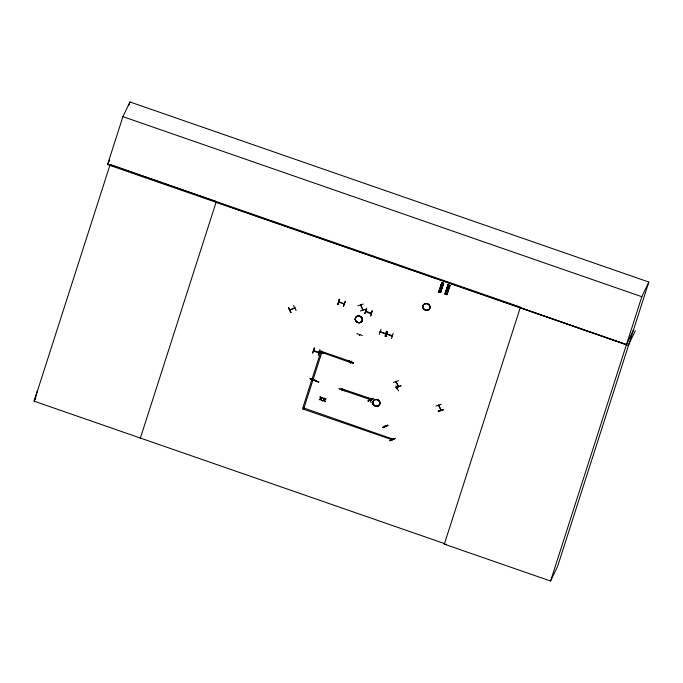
<?xml version="1.0" encoding="UTF-8"?>
<svg xmlns="http://www.w3.org/2000/svg" width="683" height="683" viewBox="0 0 683 683"><rect width="100%" height="100%" fill="white"/><g stroke="black" fill="none" stroke-linecap="round" stroke-linejoin="round"><path stroke-width="1.02" d="M370.587 400.238L370.152 400.486M397.139 388.507L396.575 388.755L396.661 388.268M395.841 387.56L401.083 385.647L395.909 387.91M438.29 411.132L443.591 409.356L438.307 411.157M396.149 382.156C395.542 379.868 399.29 388.055 398.223 386.108M360.522 305.019L362.818 310.073M438.768 405.83L438.512 405.258M440.791 409.612L440.757 410.389L441.081 409.996M313.582 379.031L313.437 379.483M322.256 352.872L321.847 353.077L322.154 352.326M342.311 389.054L341.79 389.617L342.106 388.678M342.183 389.225L342.004 389.711L341.978 389.131M350.652 362.212L350.644 362.972M351.139 361.341L350.763 361.759L351.241 361.128M359.574 335.08L359.599 334.337M313.292 379.628L313.719 379.381M321.838 353.034L322.052 352.539M370.101 400.469L370.724 399.7M289.712 309.903L294.783 307.939L294.262 308.11M294.356 308.076L294.817 307.717M319.413 351.532L324.971 353.427L319.456 351.455M353.461 363.313L347.98 361.205M37.377 390.881L34.15 401.194L444.505 543.6L444.334 544.163L446.443 544.3M633.585 329.727L626.431 344.667L107.53 164.594L122.923 116.648L129.958 101.972L648.85 282.053L557.661 566.198L550.566 581.028L444.257 544.129L444.437 543.574M128.993 104.969L129.958 101.972M140.203 438.614L216.306 201.579L110.134 164.518M391.957 439.69L302.475 408.852L321.07 351.028M339.255 299.291L337.948 304.362M345.367 301.416L343.429 306.402L345.146 301.331M366.686 308.682L364.705 313.787L366.669 308.682M365.857 311.269L366.079 311.064C364.927 311.653 371.595 314.598 371.39 312.874M371.279 399.897L341.696 389.848L342.012 388.858L371.595 398.915M321.83 352.385L351.241 362.81L351.643 361.64M370.784 313.19L370.903 312.959M370.843 315.905L372.235 310.611L370.63 315.828M379.304 334.363L380.96 329.326M386.552 331.127L384.947 336.335M385.904 336.617L387.517 331.545M385.921 336.668L387.603 331.46L385.946 336.531M387.389 333.944L387.193 334.439L387.457 334.098M391.649 335.968L391.76 335.746M371.193 400.084L371.509 399.094M393.143 333.381L391.538 338.597M439.109 291.948L442.157 282.762L441.679 282.634L443.694 283.206L440.595 292.469M442.191 282.736L439.348 292.025L442.294 282.847M391.871 439.878L392.273 438.699M440.723 292.478L440.211 292.341L443.31 283.138L440.569 292.461M440.364 292.35L443.506 283.274M444.975 293.98L448.048 284.768L445.564 294.185L448.407 284.896L444.94 293.963L446.947 294.595M445.29 294.083L448.407 284.896M449.995 285.528L446.417 294.493L449.534 285.298L446.451 294.501L447.049 294.706L450.003 285.528L449.516 285.323M446.588 294.51L449.534 285.298M447.903 284.794L449.918 285.366L446.767 294.604M444.334 544.163L520.437 307.128L110.074 164.714L34.15 401.194L35.892 397.557M550.566 581.028L641.824 296.721L648.85 282.053M313.787 350.183L313.591 350.678L319.012 352.343M314.171 350.319L314.146 350.584M314.24 350.473L313.548 350.413M318.21 354.989L319.934 349.798L318.517 355.083M310.577 379.056C327.849 385.058 313.591 380.952 310.714 378.689M313.779 379.099L313.506 379.816L313.48 379.244M324.912 353.546L319.482 351.318M316.075 381.046C311.977 378.237 304.046 376.922 316.229 380.653M356.833 333.603L362.357 335.558M353.606 362.827L348.142 360.744L347.946 361.341M359.335 335.054L359.48 334.602M353.401 363.441L353.674 362.647M385.374 426.414L385.144 425.714M348.014 361.076L353.538 363.014M339.144 388.729C350.251 392.691 341.893 389.839 339.203 388.593M348.091 360.846L353.615 362.793M370.767 400.229L370.545 399.768M107.53 164.594L109.724 160.01M288.397 307.487L290.898 312.549L288.499 307.367M289.84 309.621L290.301 309.553M289.746 310.099L295.03 307.879M290.284 309.51L290.395 309.723M293.622 305.48L296.149 310.526M319.072 352.052C319.328 353.931 312.942 350.703 313.71 350.217M312.746 352.915L314.419 347.843L312.618 352.991M338.981 301.63L338.785 302.125L338.845 301.638M339.434 301.92L339.169 302.262L339.366 301.766M318.696 351.924L318.509 352.394M344.275 303.465L344.087 303.969L344.377 303.559M322.145 351.404L303.645 409.04M322.222 352.863L322.239 352.684M303.961 408.058L392.187 438.887M357.969 305.847L363.228 304.003M360.624 304.806L361.034 305.369M363.057 309.945L360.803 304.746M360.334 311.021L365.636 309.237M320.148 396.823C321.898 401.211 318.97 396.012 320.575 396.968L320.882 398.394L320.575 396.968M319.226 399.632L320.643 398.471M320.728 398.957L321.531 400.434L321.095 398.641L322.427 397.617L320.942 398.274M321.531 400.434L321.095 398.641M320.882 398.394L321.983 397.463M321.112 400.289L321.591 400.306M321.036 398.77L322.427 397.617M323.742 398.069C325.484 402.449 322.564 397.258 324.16 398.215L324.476 399.64L324.16 398.215M324.382 400.084L322.82 400.878L324.382 400.084L325.117 401.672L324.758 401.408M366.404 311.431L366.293 311.644M325.569 398.71L325.953 398.983L324.476 399.64M359.506 335.182L359.796 334.405M350.481 362.724L350.55 362.434M350.84 362.28L350.575 363.006L350.823 362.34M341.696 389.848L341.918 389.31M380.337 331.588L380.218 332.049L380.405 331.554M380.832 331.759L380.602 332.186L380.79 331.682M385.246 333.287L385.135 333.756L385.323 333.261M385.707 333.389L385.519 333.885L385.81 333.483M386.868 333.825L392.298 335.652M387.005 333.808L386.817 334.277M386.766 334.235L392.11 336.147L392.401 335.737M373.131 398.727L367.992 401.049L372.918 398.573M370.109 399.999L370.656 399.914M370.528 400.289L370.826 399.777M371.313 402.868L368.359 398.01M393.417 382.403L398.607 380.602M441.551 283.505L443.395 284.145M441.047 285.059L442.874 285.75M440.492 286.817L442.336 287.458M396.012 381.43L396.072 382.121M397.139 388.542L397.147 388.123M398.163 386.015L398.266 386.732L398.59 386.33M447.749 285.707L449.619 286.297M447.271 287.21L449.09 287.902M446.682 289.029L448.552 289.618M398.531 390.855L395.807 385.895M382.565 427.524L387.696 425.185L382.608 427.396M387.978 425.629L382.898 427.814M385.349 426.363L385.289 425.731M385.374 426.192L385.101 426.73L385.477 426.081M390.01 440.689L395.081 438.443L390.002 440.663M392.315 439.681L392.247 439.434M435.95 406.052L441.244 404.276M438.802 404.985L441.081 410.124M440.817 410.082L438.537 405.318M635.258 330.845L628.292 345.393L520.258 307.683M395.909 381.643L398.249 386.672M313.557 379.799L313.676 379.313M380.175 331.776L385.699 333.663M319.678 399.786L320.788 398.838M326.013 398.863L324.621 400.007L325.117 401.672M322.82 400.878L324.229 399.709M338.802 301.877L344.275 303.773M365.917 311.286L371.39 313.181M385.571 333.867L380.183 331.998M389.967 440.8L395.039 438.546M372.935 398.582L367.992 401.049M396.533 388.559L396.908 388.328M382.745 427.558L387.893 425.244M339.494 299.367L337.897 304.49L339.22 299.299M438.238 411.251L443.566 409.484M438.366 411.516L443.66 409.749M344.095 303.935L338.742 302.057M448.133 284.879L444.949 293.972M122.923 116.648L641.824 296.721M216.127 202.134L626.49 344.548M439.348 290.864L440.902 291.402M445.572 293.024L447.126 293.562M439.178 290.864L441.022 291.504M445.401 293.024L447.245 293.664M439.049 291.795L440.603 292.333M445.265 293.955L446.827 294.493M438.879 291.795L440.723 292.435M320.984 351.207L351.557 361.819M321.924 397.583L322.367 397.737M348.006 361.102L353.495 363.151M319.072 352.36L318.398 352.326M441.833 282.651L439.092 291.94M370.647 399.965L370.895 400.409M288.414 307.478L290.958 312.541M324.323 400.204L324.698 401.527M441.15 286.527L441.969 286.809L441.15 286.527M447.374 288.687L448.193 288.969L447.374 288.687M441.85 282.566L438.887 291.829L441.85 282.566M441.346 284.119L443.19 284.76L441.346 284.119M440.791 285.887L442.635 286.527L440.791 285.887M447.57 286.279L449.414 286.92L447.57 286.279M447.006 288.038L448.851 288.678L447.006 288.038M438.879 291.795L439.323 292.025L438.879 291.795M423.247 308.383A3.646 3.321 25.6 0 0 429.462 308.964A3.646 3.321 25.6 0 0 426.491 303.628A3.646 3.321 25.6 0 0 423.247 308.383M423.306 308.289A3.637 3.304 25.6 0 0 429.496 308.87A3.637 3.304 25.6 0 0 426.534 303.551A3.663 3.33 25.6 0 0 423.264 308.34A3.663 3.33 25.6 0 0 429.496 308.921A3.663 3.33 25.6 0 0 426.516 303.559A3.637 3.304 25.6 0 0 423.306 308.289M355.647 320.779A3.637 3.313 25.6 0 0 361.845 321.36A3.663 3.33 25.6 0 0 358.908 315.964A3.663 3.33 25.6 0 0 355.655 320.737A3.663 3.33 25.6 0 0 361.888 321.317A3.663 3.33 25.6 0 0 358.882 316.016A3.637 3.304 25.6 0 0 355.698 320.686A3.637 3.304 25.6 0 0 361.888 321.266A3.637 3.304 25.6 0 0 358.925 315.947A3.663 3.33 25.6 0 0 355.63 320.788A3.663 3.33 25.6 0 0 361.862 321.377A3.637 3.313 25.6 0 0 358.882 316.033A3.637 3.313 25.6 0 0 355.647 320.779M373.191 404.285A3.637 3.313 25.6 0 0 379.389 404.865A3.663 3.33 25.6 0 0 376.427 399.521A3.663 3.33 25.6 0 0 373.166 404.293A3.663 3.33 25.6 0 0 379.406 404.874A3.637 3.313 25.6 0 0 376.427 399.538A3.637 3.313 25.6 0 0 373.191 404.285A3.663 3.33 25.6 0 0 379.432 404.823A3.637 3.304 25.6 0 0 376.47 399.453A3.663 3.33 25.6 0 0 373.2 404.242M373.242 404.191A3.637 3.304 25.6 0 0 379.432 404.771A3.663 3.33 25.6 0 0 376.453 399.461A3.637 3.304 25.6 0 0 373.242 404.191"/></g></svg>
